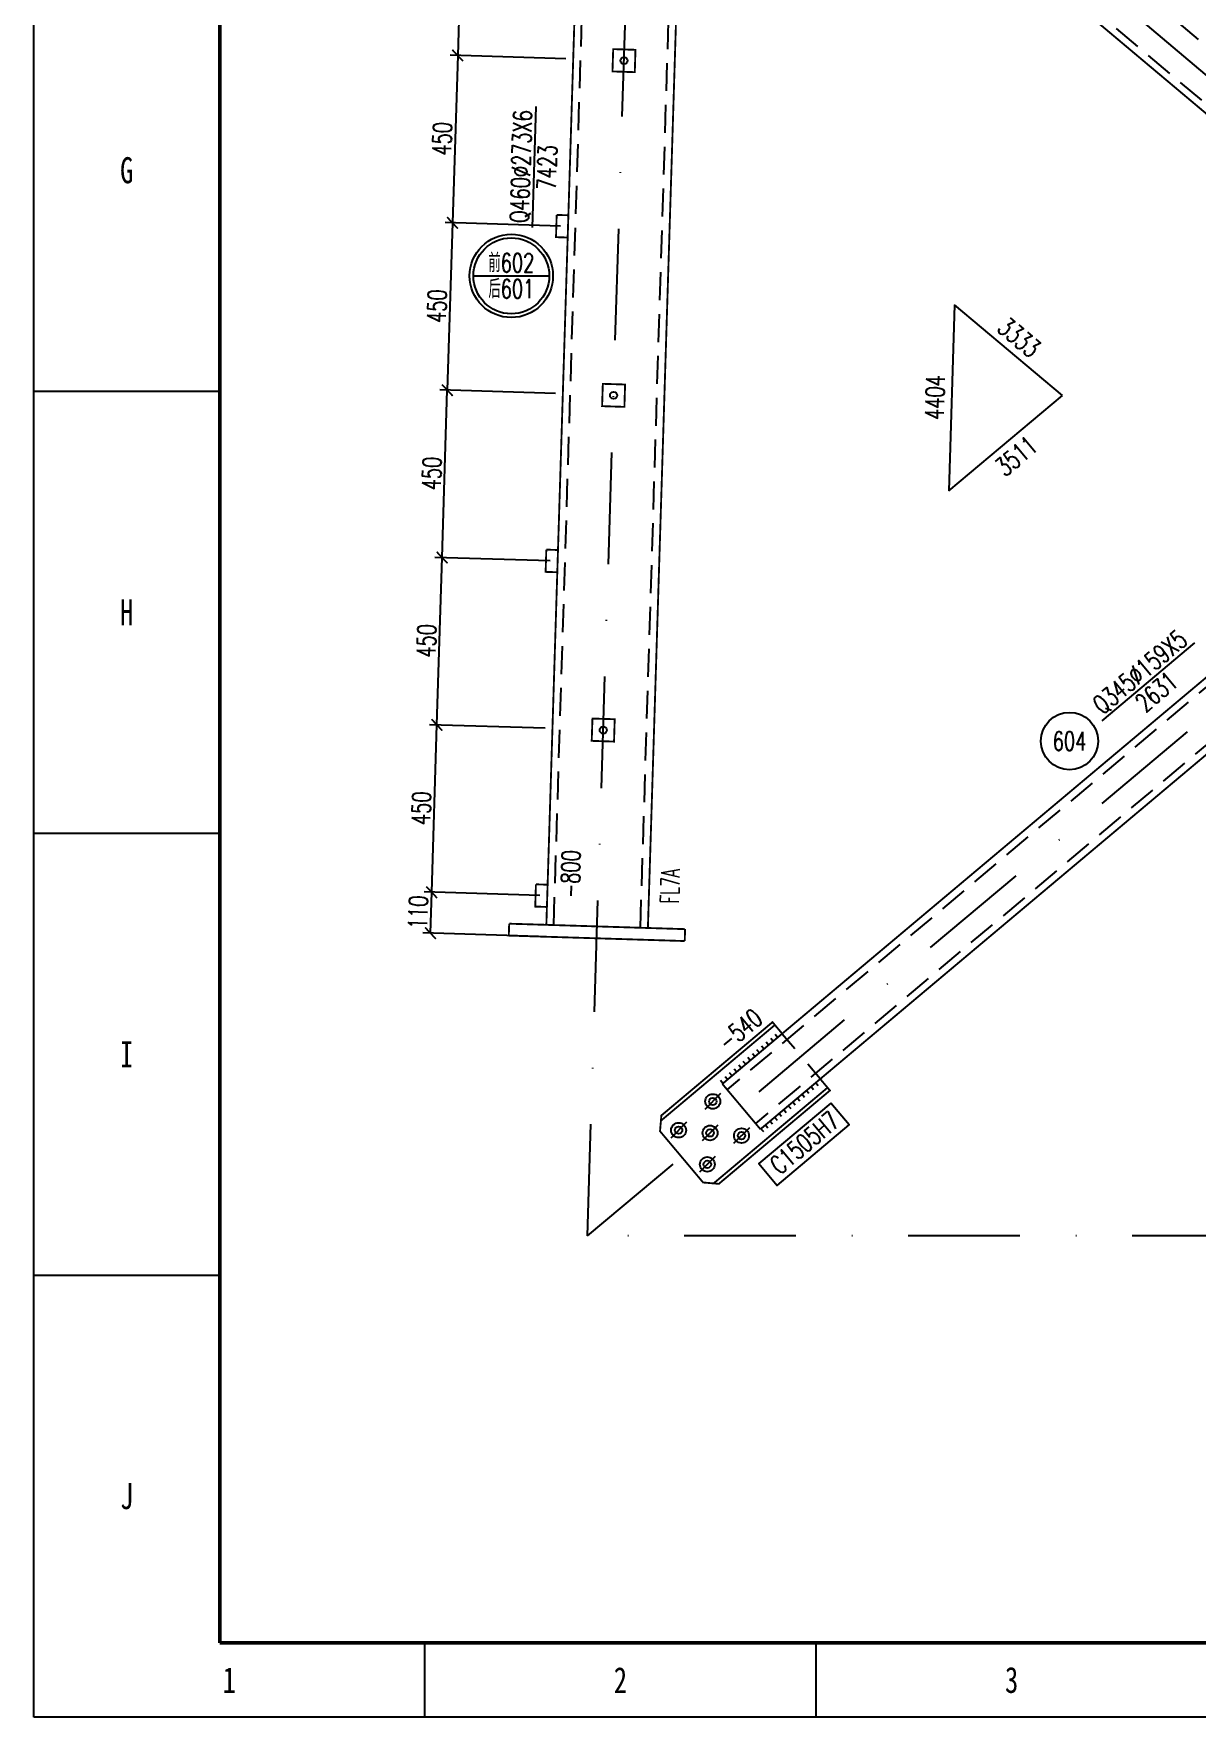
# Model space of a CAD drawing. Extents: x 6045 to 12501, y -14925 to -6998.
# Drawn here: x 6045.5 to 6201.8, y -7592 to -7365.8 of the extents above; entities that cross this region are included whole.
import ezdxf
from ezdxf.enums import TextEntityAlignment as Align

# ---------------------------------------------------------------- set-up
doc = ezdxf.new("R2010")
doc.units = 0
doc.header["$LTSCALE"] = 15
doc.header["$MEASUREMENT"] = 0
doc.linetypes.add('DASHDOTX2', pattern=[2, 1, -0.5, 0, -0.5])
doc.linetypes.add('DASHED2', pattern=[0.375, 0.25, -0.125])
doc.layers.get('0').update_dxf_attribs({"linetype": 'CONTINUOUS'})
doc.layers.get('DEFPOINTS').update_dxf_attribs({"linetype": 'CONTINUOUS'})
for name, color, linetype in [('1', 1, 'DASHED2'), ('2', 3, 'CONTINUOUS'), ('3', 1, 'CONTINUOUS'), ('4', 3, 'DASHDOTX2')]:
    doc.layers.add(name, color=color, linetype=linetype)
doc.styles.add('NCPE_BORDER', font='SIMFANG.TTF', dxfattribs={"width": 0.75, "height": 3.5})
doc.styles.get("Standard").update_dxf_attribs({"font": 'romans.shx', "width": 0.7, "bigfont": 'fs1.shx'})
doc.dimstyles.new('STANDARD$0', dxfattribs={"dimtxt": 2.5, "dimasz": 1.499, "dimexe": 1, "dimexo": 1, "dimgap": 0.5, "dimtad": 1, "dimdec": 0, "dimlfac": 20, "dimzin": 0, "dimdsep": 46, "dimtxsty": 'Standard', "dimblk": 'ARCHTICK', "dimcen": 0.09, "dimclrd": 4, "dimclre": 4, "dimclrt": 6, "dimadec": 0, "dimazin": 0, "dimtfac": 1, "dimtdec": 0, "dimtmove": 2, "dimatfit": 3, "dimldrblk": 'ARCHTICK', "dimfxl": 0, "dimtolj": 1, "dimtzin": 0, "dimarcsym": 0})

# ---------------------------------------------------------------- blocks, each defined once
blk = doc.blocks.new('TKA1')
at = {"color": 3}
for p, q in [((0, 178.2), (25, 178.2)), ((0, 118.8), (25, 118.8)), ((0, 59.4), (25, 59.4)), ((52.5625, 0), (52.5625, 10)), ((105.125, 0), (105.125, 10))]:
    blk.add_line(p, q, dxfattribs=at)
blk.add_lwpolyline([(0, 0), (0, 594), (841, 594), (841, 0), (0, 0)], dxfattribs=at)
at = {"color": 3, "lineweight": 50}
blk.add_lwpolyline([(25, 10), (25, 584), (831, 584), (831, 10), (25, 10)], dxfattribs=at)
at = {"color": 3, "style": 'NCPE_BORDER', "width": 0.75}
for s, p in [('G', (12.5, 207.9)), ('H', (12.5, 148.5)), ('I', (12.5, 89.1)), ('J', (12.5, 29.7)), ('1', (26.28125, 5)), ('2', (78.84375, 5)), ('3', (131.40625, 5))]:
    blk.add_text(s, height=3.5, dxfattribs=at).set_placement(p, align=Align.MIDDLE)
blk = doc.blocks.new('NMH')
at = {"layer": '2', "const_width": 0.25}
for points in [[(4116.93, -5844.57), (4116.84, -5847.56), (4118.45, -5847.61)], [(4118.54, -5844.62), (4116.93, -5844.57)]]:
    blk.add_lwpolyline(points, dxfattribs=at)
blk = doc.blocks.new('jd1')
at = {"layer": '2', "const_width": 0.25}
blk.add_lwpolyline([(6438.11, 629.99), (6435.93, 627.93), (6437.99, 625.75), (6440.17, 627.82), (6438.11, 629.99)], dxfattribs=at)
at = {"layer": '2'}
blk.add_circle((6438.05, 627.87), 0.48, dxfattribs=at)
blk = doc.blocks.new('_ARCHTICK')
at = {"color": 0, "linetype": 'ByBlock', "const_width": 0.15}
blk.add_lwpolyline([(-0.5, -0.5), (0.5, 0.5)], dxfattribs=at)
blk = doc.blocks.new('*D76')
at = {"color": 4, "lineweight": -2}
for p, q in [((6113.48, -7481.59), (6097.95, -7481.1)), ((6098.78, -7486.63), (6098.95, -7481.14)), ((6113.31, -7487.08), (6097.78, -7486.6))]:
    blk.add_line(p, q, dxfattribs=at)
at = {"layer": 'DEFPOINTS', "color": 0}
for p in [(6098.95, -7481.14), (6114.48, -7481.62), (6114.31, -7487.11)]:
    blk.add_point(p, dxfattribs=at)
at = {"color": 4, "lineweight": -2, "xscale": 1.499, "yscale": 1.499, "zscale": 1.499}
for p, rotation in [((6098.95, -7481.14), 88.2241834072205), ((6098.78, -7486.63), 268.2241834072205)]:
    blk.add_blockref('_ARCHTICK', p, dxfattribs=dict(at, rotation=rotation))
at = {"color": 6, "insert": (6097.12, -7483.83), "char_height": 2.5, "attachment_point": 5, "rotation": 88.2242}
blk.add_mtext('\\A1;110', dxfattribs=at)
blk = doc.blocks.new('*D77')
at = {"color": 4, "lineweight": -2}
for p, q in [((6114.18, -7459.1), (6098.65, -7458.62)), ((6098.95, -7481.14), (6099.65, -7458.65)), ((6113.48, -7481.59), (6097.95, -7481.1))]:
    blk.add_line(p, q, dxfattribs=at)
at = {"layer": 'DEFPOINTS', "color": 0}
for p in [(6099.65, -7458.65), (6115.18, -7459.13), (6114.48, -7481.62)]:
    blk.add_point(p, dxfattribs=at)
at = {"color": 4, "lineweight": -2, "xscale": 1.499, "yscale": 1.499, "zscale": 1.499}
for p, rotation in [((6099.65, -7458.65), 88.22418340722035), ((6098.95, -7481.14), 268.2241834072204)]:
    blk.add_blockref('_ARCHTICK', p, dxfattribs=dict(at, rotation=rotation))
at = {"color": 6, "insert": (6097.55, -7469.84), "char_height": 2.5, "attachment_point": 5, "rotation": 88.2242}
blk.add_mtext('\\A1;450', dxfattribs=at)
blk = doc.blocks.new('*D78')
at = {"color": 4, "lineweight": -2}
for p, q in [((6114.87, -7436.61), (6099.35, -7436.13)), ((6099.65, -7458.65), (6100.35, -7436.16)), ((6114.18, -7459.1), (6098.65, -7458.62))]:
    blk.add_line(p, q, dxfattribs=at)
at = {"layer": 'DEFPOINTS', "color": 0}
for p in [(6100.35, -7436.16), (6115.87, -7436.64), (6115.18, -7459.13)]:
    blk.add_point(p, dxfattribs=at)
at = {"color": 4, "lineweight": -2, "xscale": 1.499, "yscale": 1.499, "zscale": 1.499}
for p, rotation in [((6100.35, -7436.16), 88.22418340722035), ((6099.65, -7458.65), 268.2241834072204)]:
    blk.add_blockref('_ARCHTICK', p, dxfattribs=dict(at, rotation=rotation))
at = {"color": 6, "insert": (6098.25, -7447.35), "char_height": 2.5, "attachment_point": 5, "rotation": 88.2242}
blk.add_mtext('\\A1;450', dxfattribs=at)
blk = doc.blocks.new('*D79')
at = {"color": 4, "lineweight": -2}
for p, q in [((6115.57, -7414.12), (6100.05, -7413.64)), ((6100.35, -7436.16), (6101.05, -7413.67)), ((6114.87, -7436.61), (6099.35, -7436.13))]:
    blk.add_line(p, q, dxfattribs=at)
at = {"layer": 'DEFPOINTS', "color": 0}
for p in [(6101.05, -7413.67), (6116.57, -7414.15), (6115.87, -7436.64)]:
    blk.add_point(p, dxfattribs=at)
at = {"color": 4, "lineweight": -2, "xscale": 1.499, "yscale": 1.499, "zscale": 1.499}
for p, rotation in [((6101.05, -7413.67), 88.22418340722035), ((6100.35, -7436.16), 268.2241834072204)]:
    blk.add_blockref('_ARCHTICK', p, dxfattribs=dict(at, rotation=rotation))
at = {"color": 6, "insert": (6098.95, -7424.86), "char_height": 2.5, "attachment_point": 5, "rotation": 88.2242}
blk.add_mtext('\\A1;450', dxfattribs=at)
blk = doc.blocks.new('*D80')
at = {"color": 4, "lineweight": -2}
for p, q in [((6117.66, -7346.65), (6102.14, -7346.17)), ((6103.14, -7346.2), (6102.44, -7368.69)), ((6116.96, -7369.14), (6101.44, -7368.66))]:
    blk.add_line(p, q, dxfattribs=at)
at = {"layer": 'DEFPOINTS', "color": 0}
for p in [(6118.66, -7346.68), (6102.44, -7368.69), (6117.96, -7369.17)]:
    blk.add_point(p, dxfattribs=at)
at = {"color": 4, "lineweight": -2, "xscale": 1.499, "yscale": 1.499, "zscale": 1.499}
for p, rotation in [((6103.14, -7346.2), 88.22418340720914), ((6102.44, -7368.69), 268.2241834072091)]:
    blk.add_blockref('_ARCHTICK', p, dxfattribs=dict(at, rotation=rotation))
at = {"color": 6, "insert": (6101.04, -7357.39), "char_height": 2.5, "attachment_point": 5, "rotation": 88.2242}
blk.add_mtext('\\A1;450', dxfattribs=at)
blk = doc.blocks.new('*D81')
at = {"color": 4, "lineweight": -2}
for p, q in [((6116.96, -7369.14), (6101.44, -7368.66)), ((6102.44, -7368.69), (6101.74, -7391.18)), ((6116.27, -7391.63), (6100.74, -7391.15))]:
    blk.add_line(p, q, dxfattribs=at)
at = {"layer": 'DEFPOINTS', "color": 0}
for p in [(6117.96, -7369.17), (6101.74, -7391.18), (6117.27, -7391.66)]:
    blk.add_point(p, dxfattribs=at)
at = {"color": 4, "lineweight": -2, "xscale": 1.499, "yscale": 1.499, "zscale": 1.499}
for p, rotation in [((6102.44, -7368.69), 88.22418340720914), ((6101.74, -7391.18), 268.2241834072091)]:
    blk.add_blockref('_ARCHTICK', p, dxfattribs=dict(at, rotation=rotation))
at = {"color": 6, "insert": (6100.34, -7379.88), "char_height": 2.5, "attachment_point": 5, "rotation": 88.2242}
blk.add_mtext('\\A1;450', dxfattribs=at)
blk = doc.blocks.new('*D82')
at = {"color": 4, "lineweight": -2}
for p, q in [((6116.27, -7391.63), (6100.74, -7391.15)), ((6101.74, -7391.18), (6101.05, -7413.67)), ((6115.57, -7414.12), (6100.05, -7413.64))]:
    blk.add_line(p, q, dxfattribs=at)
at = {"layer": 'DEFPOINTS', "color": 0}
for p in [(6117.27, -7391.66), (6101.05, -7413.67), (6116.57, -7414.15)]:
    blk.add_point(p, dxfattribs=at)
at = {"color": 4, "lineweight": -2, "xscale": 1.499, "yscale": 1.499, "zscale": 1.499}
for p, rotation in [((6101.74, -7391.18), 88.22418340720914), ((6101.05, -7413.67), 268.2241834072091)]:
    blk.add_blockref('_ARCHTICK', p, dxfattribs=dict(at, rotation=rotation))
at = {"color": 6, "insert": (6099.65, -7402.37), "char_height": 2.5, "attachment_point": 5, "rotation": 88.2242}
blk.add_mtext('\\A1;450', dxfattribs=at)
blk = doc.blocks.new('M24X65')
blk.add_line((-0.212, -0.212), (0.212, 0.212))
for radius in [0.2, 0.1]:
    blk.add_circle((0, 0), radius)

msp = doc.modelspace()

# ---------------------------------------------------------------- linework, layer by layer
for p, q in [((6112.9547257, -7375.5450602), (6112.4512257, -7391.7870602)), ((6104.5477257, -7398.3035602), (6114.7477257, -7398.3035602)), ((6201.4363275, -7447.6355981), (6188.9948275, -7458.0885981)), ((6142.9812374, -7502.7134078), (6142.6597374, -7502.3309078)), ((6143.5937374, -7502.1989078), (6143.2722374, -7501.8159078)), ((6144.2067374, -7501.6844078), (6143.8847374, -7501.3014078)), ((6144.8192374, -7501.1699078), (6144.4972374, -7500.7869078)), ((6145.4317374, -7500.6549078), (6145.1097374, -7500.2724078)), ((6140.5312374, -7504.7719078), (6140.2097374, -7504.3894078)), ((6141.1437374, -7504.2574078), (6140.8222374, -7503.8744078)), ((6141.7562374, -7503.7429078), (6141.4347374, -7503.3599078)), ((6142.3687374, -7503.2279078), (6142.0472374, -7502.8454078)), ((6138.0812374, -7506.8304078), (6137.7597374, -7506.4479078)), ((6138.6937374, -7506.3159078), (6138.3722374, -7505.9329078)), ((6139.3062374, -7505.8014078), (6138.9847374, -7505.4184078)), ((6139.9187374, -7505.2864078), (6139.5972374, -7504.9039078)), ((6150.5457374, -7506.7419078), (6150.8672374, -7507.1249078)), ((6148.0957374, -7508.8004078), (6148.4172374, -7509.1834078)), ((6148.7082374, -7508.2859078), (6149.0297374, -7508.6684078)), ((6149.3207374, -7507.7709078), (6149.6422374, -7508.1539078)), ((6149.9332374, -7507.2564078), (6150.2547374, -7507.6394078)), ((6145.0327374, -7511.3734078), (6145.3547374, -7511.7564078)), ((6145.6452374, -7510.8589078), (6145.9672374, -7511.2414078)), ((6146.2577374, -7510.3444078), (6146.5797374, -7510.7269078)), ((6146.8702374, -7509.8294078), (6147.1922374, -7510.2124078)), ((6147.4827374, -7509.3149078), (6147.8047374, -7509.6979078)), ((6143.1952374, -7512.9174078), (6143.5172374, -7513.2999078)), ((6143.8077374, -7512.4029078), (6144.1297374, -7512.7854078)), ((6144.4202374, -7511.8879078), (6144.7422374, -7512.2709078))]:
    msp.add_line(p, q)
at = {"const_width": 0.25}
for points in [[(6114.3571989, -7485.5151614), (6126.0480539, -7108.521319)], [(6139.6915539, -7108.944319), (6128.0006989, -7485.9381614)], [(6144.8302318, -7327.6127744), (6250.9861834, -7416.8024646)], [(6238.7167464, -7422.2784087), (6138.0042611, -7506.8943409)], [(6143.1187334, -7512.981403), (6243.8308551, -7428.3653474)], [(6109.3100156, -7486.9594485), (6109.3596089, -7485.3602173)], [(6132.9983062, -7486.0931061), (6132.9487129, -7487.6923373)], [(6109.3100156, -7486.9594485), (6132.9487129, -7487.6923373)], [(6127.9511087, -7487.5373927), (6114.3076087, -7487.1143927)], [(6146.0440374, -7500.1404428), (6144.7413874, -7498.5900228), (6129.8114874, -7511.1338528), (6129.6279374, -7513.2472178), (6135.4173874, -7520.1379478), (6137.5307374, -7520.3214928), (6152.4606874, -7507.7776628), (6151.1580374, -7506.2272478)], [(6145.0630374, -7498.9728428), (6129.7502874, -7511.8383078)], [(6143.1187374, -7512.9814078), (6138.0047374, -7506.8949078)], [(6152.1390374, -7507.3948478), (6136.8262874, -7520.2603128)]]:
    msp.add_lwpolyline(points, dxfattribs=at)
msp.add_lwpolyline([(6109.3595978, -7485.3602169, 0.25, 0.25, 0), (6132.9982951, -7486.0931058, 0.25, 0.25, 0)], format="xyseb")
msp.add_lwpolyline([(6152.5649733, -7509.4564427), (6142.9063366, -7517.5714117), (6145.384954, -7520.5215234), (6155.0435907, -7512.4065544)], close=True)
for centre, radius in [((6109.6477257, -7398.3035602), 5.6), ((6109.6477257, -7398.3035602), 5.1), ((6184.6513031, -7460.8184788), 3.85)]:
    msp.add_circle(centre, radius)
at = {"layer": '1'}
for p, q in [((6115.3566992, -7485.5461497), (6127.0475543, -7108.5523073)), ((6127.0012974, -7485.9071762), (6138.6921534, -7108.9133338)), ((6369.9312388, -7507.6605622), (6149.3014149, -7322.2914153)), ((6366.103693, -7512.2159704), (6145.4737289, -7326.8469192)), ((6239.3600447, -7423.0440782), (6138.6475785, -7507.6599943)), ((6243.1875369, -7427.5996541), (6142.4752327, -7512.2155315)), ((6146.0442374, -7500.1404078), (6147.7317374, -7502.1489078)), ((6151.1582374, -7506.2274078), (6149.4702374, -7504.2184078))]:
    msp.add_line(p, q, dxfattribs=at)
at = {"layer": '3'}
for p, q in [((6169.2061472, -7402.2175878), (6168.4311472, -7427.2060878)), ((6183.6891472, -7414.3860878), (6169.2061472, -7402.2175878)), ((6168.4311472, -7427.2060878), (6183.6891472, -7414.3860878))]:
    msp.add_line(p, q, dxfattribs=at)
at = {"layer": '4'}
for p, q in [((6119.8896472, -7527.3065878), (6132.9196514, -7107.1335957)), ((6119.8896472, -7527.3065878), (6381.8641472, -7307.2005878)), ((6388.6896472, -7527.3065878), (6126.7151472, -7307.2005878)), ((6388.6896472, -7527.3065878), (6119.8896472, -7527.3065878))]:
    msp.add_line(p, q, dxfattribs=at)

# ---------------------------------------------------------------- block references
msp.add_blockref('TKA1', (6045.4681602, -7592.0093133))
at = {"color": 0, "rotation": 44.7487440118984}
for p in [(1994.5002095, -12347.6810597), (1993.1057097, -12392.6594475), (1991.7112099, -12437.6378353)]:
    msp.add_blockref('jd1', p, dxfattribs=at)
at = {"color": 3}
for p in [(1998.8138635, -1545.5461711), (1997.4193637, -1590.5245589), (1996.0248639, -1635.5029467)]:
    msp.add_blockref('NMH', p, dxfattribs=at)
at = {"layer": '2', "color": 3, "xscale": -4.999999867545235, "yscale": -4.999999867545284, "zscale": 4.999999867545234}
for p in [(6136.7177374, -7509.2494078), (6132.1242374, -7513.1089078), (6136.3507374, -7513.4764078), (6140.5777374, -7513.8434078), (6135.9837374, -7517.7029078)]:
    msp.add_blockref('M24X65', p, dxfattribs=at)

# ---------------------------------------------------------------- texts
for s, rotation, width, p in [('Q460%%c273X6', 88.2238, 0.7, (6112.2032257, -7383.6505602)), ('7423', 88.2238, 0.7, (6115.7017257, -7383.7590602)), ('Q345%%c159X5', 40.0363, 0.7, (6194.8938275, -7452.4790981)), ('2631', 40.0363, 0.7, (6197.1453275, -7455.1590981)), ('-800', 88.2238, 0.7, (6118.8468791, -7478.7476583)), ('FL7A', 88.226242731, 0.6, (6132.2148669, -7480.3491381)), ('-540', 40.0363, 0.7, (6141.161625, -7500.5751491)), ('C1505H7', 40.036220455, 0.7, (6149.8403045, -7515.7503348))]:
    msp.add_text(s, height=2.5, rotation=rotation, dxfattribs=dict(width=width)).set_placement(p, align=Align.CENTER)
at = {"width": 0.7}
for s, p in [('前602', (6109.6477257, -7397.8035602)), ('后601', (6109.6477257, -7401.3035602))]:
    msp.add_text(s, height=2.5, dxfattribs=at).set_placement(p, align=Align.CENTER)
msp.add_text('604', height=2.5, dxfattribs=at).set_placement((6184.6515031, -7460.8186788), align=Align.MIDDLE_CENTER)
at = {"layer": '3', "width": 0.7}
for s, rotation, p in [('3333', 319.9637, (6177.0906472, -7407.5365878)), ('4404', 88.2238, (6167.8191472, -7414.6805878)), ('3511', 40.0363, (6178.3116472, -7423.4755878))]:
    msp.add_text(s, height=2.5, rotation=rotation, dxfattribs=at).set_placement(p, align=Align.CENTER)

# ---------------------------------------------------------------- dimensions: what is measured, and where the dimension line sits
at = {"color": 3}
for base, p1, p2, angle, picture, middle in [((6102.4400689, -7368.6896253), (6118.661551, -7346.6817412), (6117.9644924, -7369.1709411), 88.224183407, '*D80', (6101.0395344, -7357.3907978)), ((6101.742819, -7391.1788192), (6117.9644924, -7369.1709411), (6117.2672425, -7391.660135), 88.224183407, '*D81', (6100.3422845, -7379.8799917)), ((6101.0455691, -7413.6680131), (6117.2672425, -7391.660135), (6116.5698363, -7414.149324), 88.224183407, '*D82', (6099.6450346, -7402.3691856)), ((6101.0455691, -7413.6680131), (6115.8727427, -7436.6385228), (6116.5698363, -7414.149324), 268.224183407, '*D79', (6098.9477847, -7424.8583796)), ((6100.3483192, -7436.1572071), (6115.1754928, -7459.1277167), (6115.8727427, -7436.6385228), 268.224183407, '*D78', (6098.2505348, -7447.3475735)), ((6099.6510693, -7458.646401), (6114.4780516, -7481.6169047), (6115.1754928, -7459.1277167), 268.224183407, '*D77', (6097.5532849, -7469.8367674))]:
    dim = msp.add_linear_dim(base=base, p1=p1, p2=p2, angle=angle, dimstyle='STANDARD$0', dxfattribs=at)
    dim.commit()
    dim.dimension.update_dxf_attribs({"geometry": picture, "text_midpoint": middle})
dim = msp.add_aligned_dim(p1=(6114.3076087, -7487.1143927), p2=(6114.4780516, -7481.6169047), distance=15.5316915, dimstyle='STANDARD$0', dxfattribs=at)
dim.commit()
dim.dimension.update_dxf_attribs({"geometry": '*D76', "text_midpoint": (6097.1194385, -7483.8301084)})

doc.saveas('drawing.dxf')
